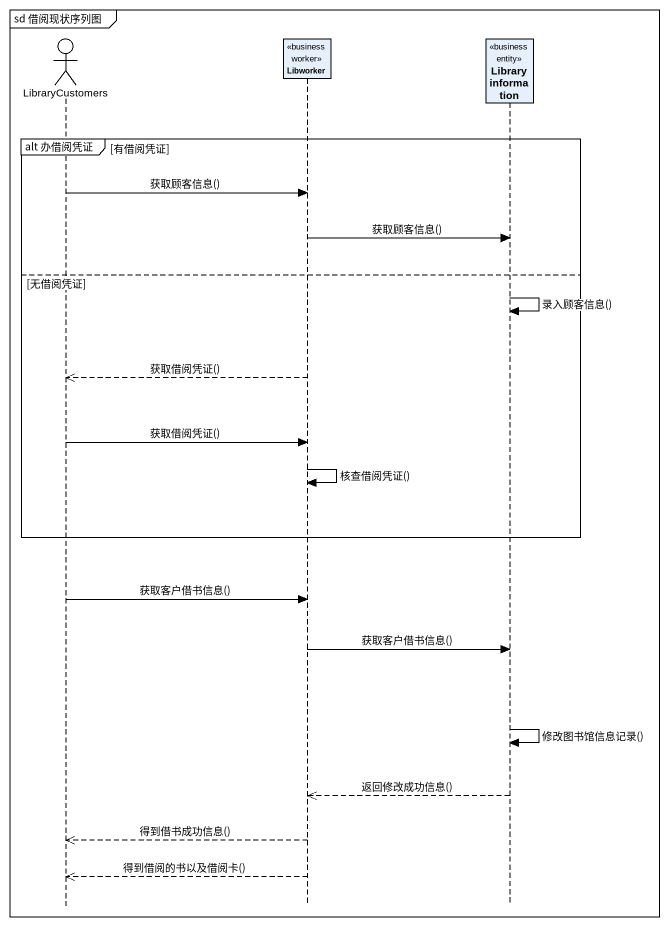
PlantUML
@startuml
mainframe sd 借阅现状序列图
hide footbox
actor LibraryCustomers
participant Libworker <<business worker>>
participant "Library information" as Library_information <<business entity>>

group alt 办借阅凭证 [有借阅凭证]
  LibraryCustomers -> Libworker : 获取顾客信息()
  Libworker -> Library_information : 获取顾客信息()
else 无借阅凭证
  Library_information -> Library_information : 录入顾客信息()
  Libworker -->> LibraryCustomers : 获取借阅凭证()
  LibraryCustomers -> Libworker : 获取借阅凭证()
  Libworker -> Libworker : 核查借阅凭证()
end
LibraryCustomers -> Libworker : 获取客户借书信息()
Libworker -> Library_information : 获取客户借书信息()
Library_information -> Library_information : 修改图书馆信息记录()
Library_information -->> Libworker : 返回修改成功信息()
Libworker -->> LibraryCustomers : 得到借书成功信息()
Libworker -->> LibraryCustomers : 得到借阅的书以及借阅卡()
@enduml
